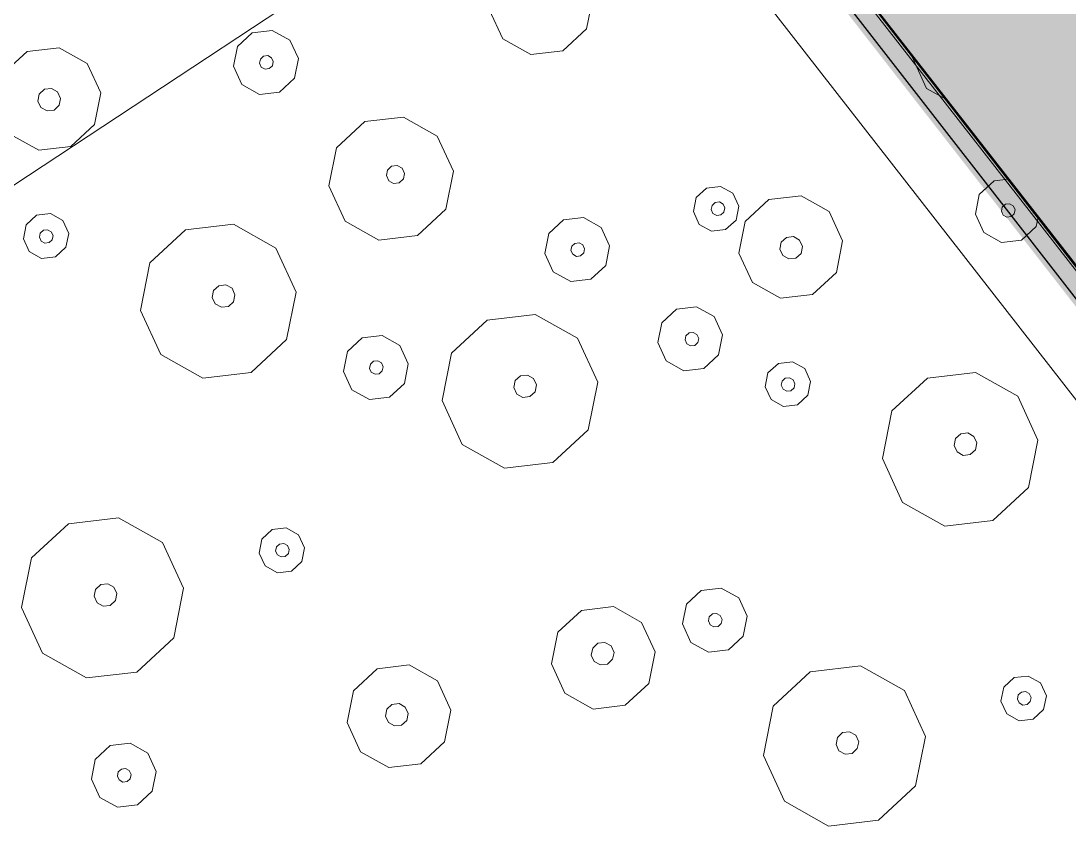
# Model space of a CAD drawing. Header units: metres. Extents: x -2858 to 512, y -1995 to 1252.
# Drawn here: x -934.089 to -931.521, y -878.097 to -876.12 of the extents above; entities that cross this region are included whole.
import ezdxf
from ezdxf.lldxf.tags import DXFTag

# ---------------------------------------------------------------- set-up
doc = ezdxf.new("R2010")
doc.units = ezdxf.units.M
for name, color, linetype in [('Calque commun', 7, 'Continuous'), ('Calque11', 7, 'Continuous'), ('Calque17', 7, 'Continuous')]:
    doc.layers.add(name, color=color, linetype=linetype)
tags = doc.linetypes.add('DASHDOT2', pattern=[0.5, 0.25, -0.125, 0, -0.125]).pattern_tags.tags
tags[10:11] = [DXFTag(74, 4), DXFTag(75, 0), DXFTag(340, '0'), DXFTag(46, 1.0), DXFTag(50, 0.0), DXFTag(44, 0.0), DXFTag(45, 0.0)]
tags[8:9] = [DXFTag(74, 4), DXFTag(75, 0), DXFTag(340, '0'), DXFTag(46, 1.0), DXFTag(50, 0.0), DXFTag(44, 0.0), DXFTag(45, 0.0)]
tags[6:7] = [DXFTag(74, 4), DXFTag(75, 0), DXFTag(340, '0'), DXFTag(46, 1.0), DXFTag(50, 0.0), DXFTag(44, 0.0), DXFTag(45, 0.0)]
tags[4:5] = [DXFTag(74, 4), DXFTag(75, 0), DXFTag(340, '0'), DXFTag(46, 1.0), DXFTag(50, 0.0), DXFTag(44, 0.0), DXFTag(45, 0.0)]
tags = doc.linetypes.add('HIDDENX2', pattern=[0.75, 0.5, -0.25]).pattern_tags.tags
tags[6:7] = [DXFTag(74, 4), DXFTag(75, 0), DXFTag(340, '0'), DXFTag(46, 1.0), DXFTag(50, 0.0), DXFTag(44, 0.0), DXFTag(45, 0.0)]
tags[4:5] = [DXFTag(74, 4), DXFTag(75, 0), DXFTag(340, '0'), DXFTag(46, 1.0), DXFTag(50, 0.0), DXFTag(44, 0.0), DXFTag(45, 0.0)]

# ---------------------------------------------------------------- blocks, each defined once
blk = doc.blocks.new('hatch8')
at = {"layer": 'Calque commun', "color": 6, "linetype": 'Continuous', "lineweight": 9}
mesh = blk.add_polyface(dxfattribs=at)
corners = [(-39.1748, -20.5153), (-32.5653, -22.3507), (-39.1748, -29.7153), (-32.5653, -29.7153), (-25.9653, -22.3507), (-32.5653, -31.5507), (-25.9653, -31.5507), (-25.9653, -29.7153), (-19.3559, -29.7153), (-32.5653, -20.5153), (-25.9653, -20.5153), (-19.3559, -20.5153)]
mesh.append_faces([[corners[k] for k in face] for face in [(0, 1, 2), (7, 4, 8), (8, 4, 11)]], dxfattribs={"vtx0": -1, "vtx1": -1, "color": 6})
mesh.append_faces([[corners[k] for k in face] for face in [(7, 3, 4)]], dxfattribs={"vtx0": -1, "vtx1": -1, "vtx2": -1, "color": 6})
mesh.append_faces([[corners[k] for k in face] for face in [(3, 1, 4)]], dxfattribs={"vtx0": -1, "vtx2": -1, "color": 6})
mesh.append_faces([[corners[k] for k in face] for face in [(5, 3, 6), (9, 1, 0), (10, 11, 4)]], dxfattribs={"vtx1": -1, "color": 6})
mesh.append_faces([[corners[k] for k in face] for face in [(7, 6, 3), (3, 2, 1)]], dxfattribs={"vtx1": -1, "vtx2": -1, "color": 6})
blk = doc.blocks.new('toitvilla911-13')
at = {"layer": 'Calque commun', "color": 0, "linetype": 'ByBlock', "lineweight": -2}
blk.add_blockref('hatch8', (0, 0), dxfattribs=at)
at = {"layer": 'Calque commun', "color": 9, "linetype": 'HIDDENX2', "lineweight": 18}
mesh = blk.add_polyface(dxfattribs=at)
corners = [(-25.0415, -29.7153), (-26.3748, -22.3507), (-26.1748, -29.7153), (-39.1748, -29.7153), (-33.5448, -29.7153), (-32.5748, -22.3507), (-26.1748, -31.5507), (-32.7653, -29.7153), (-19.7748, -20.5153), (-26.3748, -20.5153), (-32.7653, -31.5507), (-39.1748, -20.5153), (-19.7748, -29.7153), (-32.5748, -20.5153)]
mesh.append_faces([[corners[k] for k in face] for face in [(6, 7, 10), (11, 5, 13)]], dxfattribs={"vtx0": -1, "color": 9})
mesh.append_faces([[corners[k] for k in face] for face in [(0, 1, 2), (12, 1, 0)]], dxfattribs={"vtx0": -1, "vtx1": -1, "color": 9})
mesh.append_faces([[corners[k] for k in face] for face in [(2, 1, 7)]], dxfattribs={"vtx0": -1, "vtx1": -1, "vtx2": -1, "color": 9})
mesh.append_faces([[corners[k] for k in face] for face in [(7, 1, 5)]], dxfattribs={"vtx0": -1, "vtx2": -1, "color": 9})
mesh.append_faces([[corners[k] for k in face] for face in [(3, 4, 5), (6, 2, 7), (11, 3, 5), (12, 8, 1), (4, 7, 5)]], dxfattribs={"vtx1": -1, "vtx2": -1, "color": 9})
mesh.append_faces([[corners[k] for k in face] for face in [(8, 9, 1)]], dxfattribs={"vtx2": -1, "color": 9})
blk = doc.blocks.new('geometrebondepartleger')
at = {"layer": 'Calque commun', "color": 10, "linetype": 'DASHDOT2', "lineweight": 18, "flags": 128}
blk.add_lwpolyline([(45.2867, 98.0868), (42.9361, 93.8756), (22.4919, 69.3549), (46.896, 54.8213), (60.0219, 76.4824), (130.1549, 64.2531), (145.3143, 148.376), (109.3485, 154.881), (91.263, 130.1164), (87.3779, 124.8321), (86.3313, 123.2789), (83.8109, 118.8118), (74.9183, 102.5858), (72.6157, 98.3586), (63.0649, 85.9136), (45.1583, 97.9611)], close=True, dxfattribs=at)
at = {"layer": 'Calque11', "color": 7, "linetype": 'Continuous', "lineweight": 9}
blk.add_polyline3d([(125.0277, 35.9078, 79), (133.3383, 81.851, 79), (145.3136, 148.3761, 79)], dxfattribs=at)
at = {"layer": 'Calque17', "color": 1, "linetype": 'Continuous', "lineweight": 9}
for points in [[(125.174, 36.6886, 79), (126.5286, 44.1348, 79), (125.0378, 35.9435, 79), (126.4161, 43.4883, 79), (128.681, 56.0642, 79), (129.9759, 63.1341, 79), (132.1933, 75.6042, 79), (133.3383, 81.851, 79), (135.2222, 92.3412, 79), (136.4776, 99.3268, 79), (138.1727, 108.7115, 79), (140.4846, 121.4626, 79), (141.0933, 124.9318, 79)], [(125.3707, 36.6528, 79), (126.7254, 44.0992, 79), (125.2346, 35.9078, 79), (126.6129, 43.4526, 79), (128.8778, 56.0285, 79), (130.1727, 63.0986, 79), (132.3901, 75.5687, 79), (133.5351, 81.8153, 79), (135.4191, 92.3058, 79), (136.6745, 99.2914, 79), (138.3695, 108.676, 79), (140.6815, 121.4274, 79), (141.2903, 124.8972, 79)]]:
    blk.add_polyline3d(points, dxfattribs=at)
blk = doc.blocks.new('pattern')
at = {"layer": 'Calque commun', "color": 54, "linetype": 'Continuous', "lineweight": 9}
for p, q in [((67.5164, 91.1258), (67.5301, 91.1575)), ((67.5301, 91.1575), (67.5599, 91.1751)), ((67.5599, 91.1751), (67.5944, 91.1718)), ((67.5944, 91.1718), (67.6203, 91.1489)), ((67.5542, 91.1229), (67.5583, 91.1324)), ((67.5583, 91.1324), (67.5672, 91.1377)), ((67.5672, 91.1377), (67.5776, 91.1367)), ((67.5776, 91.1367), (67.5853, 91.1299)), ((67.5853, 91.1299), (67.5876, 91.1197)), ((67.6203, 91.1489), (67.6279, 91.1151)), ((67.5239, 91.092), (67.5164, 91.1258)), ((67.5564, 91.1128), (67.5542, 91.1229)), ((67.5642, 91.1059), (67.5564, 91.1128)), ((67.5745, 91.1049), (67.5642, 91.1059)), ((67.5835, 91.1102), (67.5745, 91.1049)), ((67.5876, 91.1197), (67.5835, 91.1102)), ((67.6279, 91.1151), (67.6141, 91.0834)), ((67.5498, 91.0691), (67.5239, 91.092)), ((67.6141, 91.0834), (67.5843, 91.0658)), ((67.5843, 91.0658), (67.5498, 91.0691)), ((67.8018, 91.0032), (67.9083, 91.066)), ((67.9083, 91.066), (68.0313, 91.0543)), ((68.0313, 91.0543), (68.124, 90.9725)), ((67.7527, 90.8898), (67.8018, 91.0032)), ((68.124, 90.9725), (68.1509, 90.8518)), ((67.9208, 90.8899), (67.9357, 90.8987)), ((67.9357, 90.8987), (67.9529, 90.8971)), ((67.9529, 90.8971), (67.9659, 90.8856)), ((67.7796, 90.7691), (67.7527, 90.8898)), ((67.9139, 90.874), (67.9208, 90.8899)), ((67.9177, 90.8571), (67.9139, 90.874)), ((67.9659, 90.8856), (67.9696, 90.8687)), ((67.9306, 90.8457), (67.9177, 90.8571)), ((67.9479, 90.8441), (67.9306, 90.8457)), ((67.9628, 90.8529), (67.9479, 90.8441)), ((67.9696, 90.8687), (67.9628, 90.8529)), ((68.1509, 90.8518), (68.1017, 90.7384)), ((67.0774, 90.7245), (67.1796, 90.7849)), ((67.1796, 90.7849), (67.2977, 90.7736)), ((67.2977, 90.7736), (67.3866, 90.6951)), ((67.8722, 90.6873), (67.7796, 90.7691)), ((67.0302, 90.6157), (67.0774, 90.7245)), ((68.1017, 90.7384), (67.9953, 90.6756)), ((67.3866, 90.6951), (67.4124, 90.5792)), ((67.9953, 90.6756), (67.8722, 90.6873)), ((67.056, 90.4998), (67.0302, 90.6157)), ((67.1754, 90.6015), (67.1823, 90.6173)), ((67.1823, 90.6173), (67.1972, 90.6261)), ((67.1972, 90.6261), (67.2145, 90.6245)), ((67.2145, 90.6245), (67.2274, 90.613)), ((67.1792, 90.5846), (67.1754, 90.6015)), ((67.2312, 90.5961), (67.2243, 90.5803)), ((67.2274, 90.613), (67.2312, 90.5961)), ((67.1922, 90.5731), (67.1792, 90.5846)), ((67.2094, 90.5715), (67.1922, 90.5731)), ((67.2243, 90.5803), (67.2094, 90.5715)), ((67.4124, 90.5792), (67.3652, 90.4704)), ((67.1449, 90.4213), (67.056, 90.4998)), ((67.8742, 90.4816), (67.9168, 90.5068)), ((67.9168, 90.5068), (67.966, 90.5021)), ((67.966, 90.5021), (68.0031, 90.4693)), ((67.3652, 90.4704), (67.263, 90.41)), ((67.8546, 90.4362), (67.8742, 90.4816)), ((68.0031, 90.4693), (68.0139, 90.4211)), ((67.8653, 90.388), (67.8546, 90.4362)), ((67.9168, 90.4311), (67.9209, 90.4407)), ((67.9209, 90.4407), (67.9298, 90.4459)), ((67.9298, 90.4459), (67.9402, 90.4449)), ((67.9402, 90.4449), (67.948, 90.4381)), ((67.948, 90.4381), (67.9502, 90.4279)), ((67.263, 90.41), (67.1449, 90.4213)), ((67.919, 90.421), (67.9168, 90.4311)), ((67.9268, 90.4141), (67.919, 90.421)), ((67.9371, 90.4131), (67.9268, 90.4141)), ((67.9461, 90.4184), (67.9371, 90.4131)), ((67.9502, 90.4279), (67.9461, 90.4184)), ((68.0139, 90.4211), (67.9942, 90.3757)), ((68.0893, 90.3713), (68.1574, 90.4115)), ((68.1574, 90.4115), (68.2362, 90.404)), ((67.9024, 90.3553), (67.8653, 90.388)), ((68.2362, 90.404), (68.2955, 90.3516)), ((66.6704, 90.3605), (66.6903, 90.3723)), ((66.6903, 90.3723), (66.7395, 90.3676)), ((66.7395, 90.3676), (66.7766, 90.3349)), ((67.9942, 90.3757), (67.9516, 90.3506)), ((68.0578, 90.2987), (68.0893, 90.3713)), ((66.7766, 90.3349), (66.7873, 90.2866)), ((67.9516, 90.3506), (67.9024, 90.3553)), ((68.2955, 90.3516), (68.3127, 90.2744)), ((66.6902, 90.2967), (66.6944, 90.3062)), ((66.6944, 90.3062), (66.7033, 90.3115)), ((66.7033, 90.3115), (66.7136, 90.3105)), ((66.7136, 90.3105), (66.7214, 90.3036)), ((68.1577, 90.2972), (68.1726, 90.306)), ((68.1726, 90.306), (68.1898, 90.3043)), ((66.6925, 90.2865), (66.6902, 90.2967)), ((66.7003, 90.2797), (66.6925, 90.2865)), ((66.7106, 90.2787), (66.7003, 90.2797)), ((66.7196, 90.284), (66.7106, 90.2787)), ((66.7237, 90.2935), (66.7196, 90.284)), ((66.7214, 90.3036), (66.7237, 90.2935)), ((66.7873, 90.2866), (66.7677, 90.2413)), ((68.075, 90.2215), (68.0578, 90.2987)), ((68.1508, 90.2813), (68.1577, 90.2972)), ((68.1546, 90.2644), (68.1508, 90.2813)), ((68.1898, 90.3043), (68.2028, 90.2929)), ((68.2028, 90.2929), (68.2066, 90.276)), ((68.1675, 90.253), (68.1546, 90.2644)), ((68.1997, 90.2601), (68.1848, 90.2513)), ((68.2066, 90.276), (68.1997, 90.2601)), ((68.3127, 90.2744), (68.2812, 90.2018)), ((66.6759, 90.2208), (66.6494, 90.2442)), ((66.7677, 90.2413), (66.7251, 90.2161)), ((67.342, 90.2136), (67.3718, 90.2312)), ((67.3718, 90.2312), (67.4063, 90.2279)), ((68.1848, 90.2513), (68.1675, 90.253)), ((66.7251, 90.2161), (66.6759, 90.2208)), ((67.3283, 90.1818), (67.342, 90.2136)), ((67.4063, 90.2279), (67.4322, 90.205)), ((67.4322, 90.205), (67.4398, 90.1712)), ((68.1343, 90.1691), (68.075, 90.2215)), ((67.3358, 90.1481), (67.3283, 90.1818)), ((67.3677, 90.1791), (67.3718, 90.1886)), ((67.37, 90.169), (67.3677, 90.1791)), ((67.3718, 90.1886), (67.3808, 90.1939)), ((67.3808, 90.1939), (67.3911, 90.1929)), ((67.3911, 90.1929), (67.3989, 90.186)), ((67.3989, 90.186), (67.4012, 90.1759)), ((68.2812, 90.2018), (68.2131, 90.1616)), ((67.3777, 90.1621), (67.37, 90.169)), ((67.3881, 90.1611), (67.3777, 90.1621)), ((67.397, 90.1664), (67.3881, 90.1611)), ((67.4012, 90.1759), (67.397, 90.1664)), ((67.4398, 90.1712), (67.426, 90.1395)), ((68.2131, 90.1616), (68.1343, 90.1691)), ((67.3617, 90.1252), (67.3358, 90.1481)), ((67.426, 90.1395), (67.3962, 90.1219)), ((68.5299, 90.0937), (68.598, 90.1339)), ((68.598, 90.1339), (68.6767, 90.1264)), ((68.6767, 90.1264), (68.736, 90.074)), ((67.3962, 90.1219), (67.3617, 90.1252)), ((67.0333, 90.0425), (67.1014, 90.0828)), ((67.1014, 90.0828), (67.1802, 90.0753)), ((67.1802, 90.0753), (67.2395, 90.0229)), ((68.4984, 90.0211), (68.5299, 90.0937)), ((68.736, 90.074), (68.7533, 89.9968)), ((67.0018, 89.97), (67.0333, 90.0425)), ((67.2395, 90.0229), (67.2567, 89.9457)), ((68.6057, 90.0211), (68.6206, 90.0299)), ((68.6206, 90.0299), (68.6378, 90.0283)), ((68.6378, 90.0283), (68.6508, 90.0168)), ((66.6056, 90.0011), (66.6177, 89.9466)), ((67.401, 89.9769), (67.4436, 90.002)), ((67.4436, 90.002), (67.4928, 89.9974)), ((67.4928, 89.9974), (67.5299, 89.9646)), ((68.5156, 89.9439), (68.4984, 90.0211)), ((68.5988, 90.0053), (68.6057, 90.0211)), ((68.6026, 89.9884), (68.5988, 90.0053)), ((68.6546, 89.9999), (68.6477, 89.9841)), ((68.6508, 90.0168), (68.6546, 89.9999)), ((67.1021, 89.9623), (67.1089, 89.9782)), ((67.1089, 89.9782), (67.1238, 89.987)), ((67.1238, 89.987), (67.1411, 89.9853)), ((67.1411, 89.9853), (67.1541, 89.9739)), ((67.1541, 89.9739), (67.1578, 89.957)), ((67.3814, 89.9315), (67.401, 89.9769)), ((68.6156, 89.9769), (68.6026, 89.9884)), ((68.6328, 89.9753), (68.6156, 89.9769)), ((68.6477, 89.9841), (68.6328, 89.9753)), ((68.7533, 89.9968), (68.7218, 89.9242)), ((66.6177, 89.9466), (66.5801, 89.8599)), ((67.019, 89.8928), (67.0018, 89.97)), ((67.1058, 89.9454), (67.1021, 89.9623)), ((67.1578, 89.957), (67.1509, 89.9411)), ((67.2567, 89.9457), (67.2252, 89.8731)), ((67.5299, 89.9646), (67.5406, 89.9164)), ((67.1188, 89.9339), (67.1058, 89.9454)), ((67.136, 89.9323), (67.1188, 89.9339)), ((67.1509, 89.9411), (67.136, 89.9323)), ((67.3921, 89.8833), (67.3814, 89.9315)), ((67.4423, 89.9294), (67.4464, 89.9389)), ((67.4445, 89.9192), (67.4423, 89.9294)), ((67.4464, 89.9389), (67.4553, 89.9442)), ((67.4553, 89.9442), (67.4657, 89.9432)), ((67.4657, 89.9432), (67.4734, 89.9363)), ((67.4757, 89.9262), (67.4716, 89.9166)), ((67.4734, 89.9363), (67.4757, 89.9262)), ((68.5749, 89.8915), (68.5156, 89.9439)), ((68.7218, 89.9242), (68.6537, 89.884)), ((67.4523, 89.9123), (67.4445, 89.9192)), ((67.4626, 89.9114), (67.4523, 89.9123)), ((67.4716, 89.9166), (67.4626, 89.9114)), ((67.5406, 89.9164), (67.521, 89.871)), ((67.0783, 89.8404), (67.019, 89.8928)), ((67.2252, 89.8731), (67.1571, 89.8329)), ((67.4292, 89.8506), (67.3921, 89.8833)), ((67.521, 89.871), (67.4784, 89.8459)), ((67.6914, 89.8261), (67.7936, 89.8864)), ((67.7936, 89.8864), (67.9117, 89.8752)), ((67.9117, 89.8752), (68.0007, 89.7967)), ((68.6537, 89.884), (68.5749, 89.8915)), ((67.4784, 89.8459), (67.4292, 89.8506)), ((67.1571, 89.8329), (67.0783, 89.8404)), ((67.6442, 89.7172), (67.6914, 89.8261)), ((67.1259, 89.7643), (67.1396, 89.7961)), ((67.1396, 89.7961), (67.1694, 89.8137)), ((67.1694, 89.8137), (67.2039, 89.8104)), ((67.2039, 89.8104), (67.2298, 89.7875)), ((68.0007, 89.7967), (68.0265, 89.6808)), ((67.1615, 89.7639), (67.1656, 89.7735)), ((67.1656, 89.7735), (67.1746, 89.7787)), ((67.1746, 89.7787), (67.1849, 89.7778)), ((67.1849, 89.7778), (67.1927, 89.7709)), ((67.1927, 89.7709), (67.195, 89.7608)), ((67.2298, 89.7875), (67.2374, 89.7537)), ((67.1334, 89.7305), (67.1259, 89.7643)), ((67.1638, 89.7538), (67.1615, 89.7639)), ((67.1715, 89.7469), (67.1638, 89.7538)), ((67.1819, 89.746), (67.1715, 89.7469)), ((67.1908, 89.7512), (67.1819, 89.746)), ((67.195, 89.7608), (67.1908, 89.7512)), ((67.2374, 89.7537), (67.2236, 89.7219)), ((67.1593, 89.7076), (67.1334, 89.7305)), ((67.2236, 89.7219), (67.1938, 89.7043)), ((67.67, 89.6014), (67.6442, 89.7172)), ((67.7895, 89.703), (67.7964, 89.7189)), ((67.7964, 89.7189), (67.8113, 89.7277)), ((67.8113, 89.7277), (67.8285, 89.7261)), ((67.8285, 89.7261), (67.8415, 89.7146)), ((67.8415, 89.7146), (67.8452, 89.6977)), ((67.1938, 89.7043), (67.1593, 89.7076)), ((67.7933, 89.6861), (67.7895, 89.703)), ((67.8452, 89.6977), (67.8384, 89.6819)), ((67.8062, 89.6747), (67.7933, 89.6861)), ((67.8234, 89.673), (67.8062, 89.6747)), ((67.8384, 89.6819), (67.8234, 89.673)), ((68.0265, 89.6808), (67.9793, 89.572)), ((69.1234, 89.656), (69.166, 89.6811)), ((69.166, 89.6811), (69.2152, 89.6765)), ((69.2152, 89.6765), (69.2522, 89.6437)), ((67.423, 89.6251), (67.4655, 89.6502)), ((67.4655, 89.6502), (67.5147, 89.6455)), ((67.5147, 89.6455), (67.5518, 89.6128)), ((69.1037, 89.6106), (69.1234, 89.656)), ((69.2522, 89.6437), (69.263, 89.5955)), ((67.4033, 89.5797), (67.423, 89.6251)), ((67.5518, 89.6128), (67.5626, 89.5645)), ((69.1659, 89.6055), (69.17, 89.615)), ((69.17, 89.615), (69.179, 89.6203)), ((69.179, 89.6203), (69.1893, 89.6193)), ((69.1893, 89.6193), (69.1971, 89.6125)), ((69.1971, 89.6125), (69.1994, 89.6023)), ((67.4696, 89.5841), (67.4786, 89.5894)), ((67.4786, 89.5894), (67.4889, 89.5884)), ((67.4889, 89.5884), (67.4967, 89.5815)), ((67.759, 89.5229), (67.67, 89.6014)), ((69.1145, 89.5624), (69.1037, 89.6106)), ((69.1682, 89.5954), (69.1659, 89.6055)), ((69.1759, 89.5885), (69.1682, 89.5954)), ((69.1863, 89.5875), (69.1759, 89.5885)), ((69.1952, 89.5928), (69.1863, 89.5875)), ((69.1994, 89.6023), (69.1952, 89.5928)), ((69.263, 89.5955), (69.2433, 89.5501)), ((67.414, 89.5314), (67.4033, 89.5797)), ((67.4655, 89.5746), (67.4696, 89.5841)), ((67.4677, 89.5644), (67.4655, 89.5746)), ((67.4755, 89.5576), (67.4677, 89.5644)), ((67.4948, 89.5619), (67.4859, 89.5566)), ((67.4989, 89.5714), (67.4948, 89.5619)), ((67.4967, 89.5815), (67.4989, 89.5714)), ((67.5626, 89.5645), (67.5429, 89.5192)), ((67.9793, 89.572), (67.8771, 89.5116)), ((68.4589, 89.5294), (68.4726, 89.5612)), ((68.4726, 89.5612), (68.5024, 89.5788)), ((68.5024, 89.5788), (68.5369, 89.5755)), ((68.5369, 89.5755), (68.5628, 89.5526)), ((69.1515, 89.5297), (69.1145, 89.5624)), ((67.4859, 89.5566), (67.4755, 89.5576)), ((68.4967, 89.5266), (68.5008, 89.5361)), ((68.5008, 89.5361), (68.5097, 89.5414)), ((68.5097, 89.5414), (68.5201, 89.5404)), ((68.5201, 89.5404), (68.5278, 89.5335)), ((68.5628, 89.5526), (68.5704, 89.5188)), ((69.2433, 89.5501), (69.2008, 89.525)), ((67.4511, 89.4987), (67.414, 89.5314)), ((67.5429, 89.5192), (67.5003, 89.494)), ((67.8771, 89.5116), (67.759, 89.5229)), ((68.4664, 89.4956), (68.4589, 89.5294)), ((68.4989, 89.5164), (68.4967, 89.5266)), ((68.5067, 89.5096), (68.4989, 89.5164)), ((68.517, 89.5086), (68.5067, 89.5096)), ((68.526, 89.5138), (68.517, 89.5086)), ((68.5301, 89.5234), (68.526, 89.5138)), ((68.5278, 89.5335), (68.5301, 89.5234)), ((68.5704, 89.5188), (68.5566, 89.487)), ((69.2008, 89.525), (69.1515, 89.5297)), ((67.5003, 89.494), (67.4511, 89.4987)), ((68.4923, 89.4727), (68.4664, 89.4956)), ((68.5566, 89.487), (68.5268, 89.4694)), ((67.9673, 89.4501), (68.0098, 89.4752)), ((68.0098, 89.4752), (68.0591, 89.4705)), ((68.0591, 89.4705), (68.0961, 89.4378)), ((68.5268, 89.4694), (68.4923, 89.4727)), ((68.7443, 89.4068), (68.8508, 89.4697)), ((68.8508, 89.4697), (68.9738, 89.4579)), ((68.9738, 89.4579), (69.0665, 89.3761)), ((67.9476, 89.4047), (67.9673, 89.4501)), ((68.0961, 89.4378), (68.1069, 89.3896)), ((68.0098, 89.3996), (68.0139, 89.4091)), ((68.0139, 89.4091), (68.0229, 89.4144)), ((68.0229, 89.4144), (68.0332, 89.4134)), ((68.0332, 89.4134), (68.041, 89.4066)), ((68.041, 89.4066), (68.0432, 89.3964)), ((68.6952, 89.2934), (68.7443, 89.4068)), ((67.9583, 89.3565), (67.9476, 89.4047)), ((68.012, 89.3895), (68.0098, 89.3996)), ((68.0198, 89.3826), (68.012, 89.3895)), ((68.0302, 89.3816), (68.0198, 89.3826)), ((68.0391, 89.3869), (68.0302, 89.3816)), ((68.0432, 89.3964), (68.0391, 89.3869)), ((68.1069, 89.3896), (68.0872, 89.3442)), ((67.9954, 89.3238), (67.9583, 89.3565)), ((69.0665, 89.3761), (69.0934, 89.2555)), ((68.0872, 89.3442), (68.0446, 89.3191)), ((68.0446, 89.3191), (67.9954, 89.3238)), ((68.7221, 89.1728), (68.6952, 89.2934)), ((68.8564, 89.2777), (68.8633, 89.2936)), ((68.8633, 89.2936), (68.8782, 89.3024)), ((68.8782, 89.3024), (68.8954, 89.3007)), ((68.8954, 89.3007), (68.9084, 89.2893)), ((68.9084, 89.2893), (68.9121, 89.2724)), ((67.5423, 89.2181), (67.6241, 89.2664)), ((67.6241, 89.2664), (67.7186, 89.2574)), ((67.7186, 89.2574), (67.7897, 89.1945)), ((68.8602, 89.2608), (68.8564, 89.2777)), ((68.8731, 89.2493), (68.8602, 89.2608)), ((68.9053, 89.2565), (68.8904, 89.2477)), ((68.9121, 89.2724), (68.9053, 89.2565)), ((69.0934, 89.2555), (69.0442, 89.1421)), ((66.9967, 89.1885), (67.0648, 89.2287)), ((67.0648, 89.2287), (67.1436, 89.2212)), ((68.8904, 89.2477), (68.8731, 89.2493)), ((67.1436, 89.2212), (67.2029, 89.1688)), ((67.5046, 89.131), (67.5423, 89.2181)), ((67.7897, 89.1945), (67.8104, 89.1019)), ((68.0199, 89.1282), (68.122, 89.1885)), ((68.122, 89.1885), (68.2402, 89.1772)), ((68.2402, 89.1772), (68.3291, 89.0987)), ((67.2029, 89.1688), (67.2201, 89.0916)), ((68.8147, 89.091), (68.7221, 89.1728)), ((67.5252, 89.0384), (67.5046, 89.131)), ((67.6208, 89.1196), (67.6263, 89.1323)), ((67.6263, 89.1323), (67.6382, 89.1394)), ((67.6382, 89.1394), (67.652, 89.1381)), ((67.652, 89.1381), (67.6624, 89.1289)), ((67.6624, 89.1289), (67.6654, 89.1154)), ((67.9727, 89.0193), (68.0199, 89.1282)), ((69.0442, 89.1421), (68.9378, 89.0792)), ((67.6238, 89.1061), (67.6208, 89.1196)), ((67.6342, 89.097), (67.6238, 89.1061)), ((67.6599, 89.1027), (67.648, 89.0957)), ((67.6654, 89.1154), (67.6599, 89.1027)), ((67.8104, 89.1019), (67.7726, 89.0148)), ((68.3291, 89.0987), (68.3549, 88.9829)), ((67.2201, 89.0916), (67.1886, 89.0191)), ((67.648, 89.0957), (67.6342, 89.097)), ((68.9378, 89.0792), (68.8147, 89.091)), ((67.5964, 88.9755), (67.5252, 89.0384)), ((68.1179, 89.0051), (68.1248, 89.021)), ((68.1248, 89.021), (68.1397, 89.0298)), ((68.1397, 89.0298), (68.157, 89.0281)), ((68.157, 89.0281), (68.1699, 89.0167)), ((67.7726, 89.0148), (67.6909, 88.9665)), ((67.9985, 88.9035), (67.9727, 89.0193)), ((68.1217, 88.9882), (68.1179, 89.0051)), ((68.1737, 88.9998), (68.1668, 88.9839)), ((68.1699, 89.0167), (68.1737, 88.9998)), ((67.6909, 88.9665), (67.5964, 88.9755)), ((68.1347, 88.9768), (68.1217, 88.9882)), ((68.1519, 88.9751), (68.1347, 88.9768)), ((68.1668, 88.9839), (68.1519, 88.9751)), ((68.3549, 88.9829), (68.3077, 88.874)), ((68.0874, 88.8249), (67.9985, 88.9035)), ((68.3077, 88.874), (68.2055, 88.8137)), ((68.2055, 88.8137), (68.0874, 88.8249)), ((67.5902, 88.7508), (67.6328, 88.7759)), ((67.6328, 88.7759), (67.682, 88.7713)), ((67.682, 88.7713), (67.7191, 88.7385)), ((67.5705, 88.7054), (67.5902, 88.7508)), ((67.7191, 88.7385), (67.7298, 88.6903)), ((67.6369, 88.7098), (67.6458, 88.7151)), ((67.6458, 88.7151), (67.6561, 88.7141)), ((67.6561, 88.7141), (67.6639, 88.7073)), ((67.5813, 88.6572), (67.5705, 88.7054)), ((67.6327, 88.7003), (67.6369, 88.7098)), ((67.635, 88.6902), (67.6327, 88.7003)), ((67.6428, 88.6833), (67.635, 88.6902)), ((67.6621, 88.6876), (67.6531, 88.6823)), ((67.6662, 88.6971), (67.6621, 88.6876)), ((67.6639, 88.7073), (67.6662, 88.6971)), ((67.7298, 88.6903), (67.7102, 88.6449)), ((67.6531, 88.6823), (67.6428, 88.6833)), ((67.6184, 88.6245), (67.5813, 88.6572)), ((67.7102, 88.6449), (67.6676, 88.6198)), ((67.6676, 88.6198), (67.6184, 88.6245)), ((68.2708, 88.5855), (68.2845, 88.6172)), ((68.2845, 88.6172), (68.3143, 88.6348)), ((68.3143, 88.6348), (68.3488, 88.6315)), ((68.3488, 88.6315), (68.3747, 88.6086)), ((68.2783, 88.5517), (68.2708, 88.5855)), ((68.3102, 88.5827), (68.3143, 88.5923)), ((68.3143, 88.5923), (68.3233, 88.5975)), ((68.3233, 88.5975), (68.3336, 88.5965)), ((68.3336, 88.5965), (68.3414, 88.5897)), ((68.3414, 88.5897), (68.3437, 88.5795)), ((68.3747, 88.6086), (68.3823, 88.5749)), ((68.3125, 88.5726), (68.3102, 88.5827)), ((68.3202, 88.5657), (68.3125, 88.5726)), ((68.3306, 88.5647), (68.3202, 88.5657)), ((68.3395, 88.57), (68.3306, 88.5647)), ((68.3437, 88.5795), (68.3395, 88.57)), ((68.3823, 88.5749), (68.3685, 88.5431)), ((68.3042, 88.5288), (68.2783, 88.5517)), ((68.3685, 88.5431), (68.3387, 88.5255)), ((68.3387, 88.5255), (68.3042, 88.5288)), ((67.9758, 88.4462), (68.0439, 88.4864)), ((68.0439, 88.4864), (68.1227, 88.4789)), ((68.1227, 88.4789), (68.182, 88.4265)), ((67.9443, 88.3736), (67.9758, 88.4462)), ((68.182, 88.4265), (68.1992, 88.3493)), ((68.0446, 88.3659), (68.0514, 88.3818)), ((68.0514, 88.3818), (68.0663, 88.3906)), ((68.0663, 88.3906), (68.0836, 88.389)), ((68.0836, 88.389), (68.0965, 88.3775)), ((67.9615, 88.2964), (67.9443, 88.3736)), ((68.0483, 88.349), (68.0446, 88.3659)), ((68.1003, 88.3606), (68.0934, 88.3447)), ((68.0965, 88.3775), (68.1003, 88.3606)), ((68.0613, 88.3376), (68.0483, 88.349)), ((68.0785, 88.3359), (68.0613, 88.3376)), ((68.0934, 88.3447), (68.0785, 88.3359)), ((68.0208, 88.244), (67.9615, 88.2964)), ((68.0996, 88.2365), (68.0208, 88.244))]:
    blk.add_line(p, q, dxfattribs=at)
at = {"layer": 'Calque commun', "color": 7, "linetype": 'Continuous', "lineweight": 9}
mesh = blk.add_polyface(dxfattribs=at)
corners = [(70.8497, 113.5412), (53.8349, 19.1692), (74.7282, 106.3237), (76.0435, 113.5984), (74.769, 106.1763), (58.8077, 18.2701), (114.1703, 105.207), (114.1703, 98.5387)]
mesh.append_faces([[corners[k] for k in face] for face in [(3, 4, 6)]], dxfattribs={"vtx0": -1, "vtx1": -1, "color": 7})
mesh.append_faces([[corners[k] for k in face] for face in [(3, 2, 4)]], dxfattribs={"vtx0": -1, "vtx2": -1, "color": 7})
mesh.append_faces([[corners[k] for k in face] for face in [(5, 2, 1)]], dxfattribs={"vtx1": -1, "color": 7})
mesh.append_faces([[corners[k] for k in face] for face in [(0, 1, 2), (3, 0, 2)]], dxfattribs={"vtx1": -1, "vtx2": -1, "color": 7})
mesh.append_faces([[corners[k] for k in face] for face in [(4, 7, 6)]], dxfattribs={"vtx2": -1, "color": 7})

msp = doc.modelspace()

# ---------------------------------------------------------------- hatches: boundary and pattern name
at = {"layer": 'Calque commun', "linetype": 'Continuous', "lineweight": 9}
msp.add_hatch(color=61, dxfattribs=at).paths.add_polyline_path([(-918.2079, -893.8825), (-916.5629, -892.6296), (-917.5223, -891.3631), (-916.1075, -890.1747), (-921.7717, -882.6417), (-916.3827, -878.5909), (-915.2537, -880.1049), (-910.1333, -876.1781), (-913.9288, -871.1459), (-925.3159, -879.9973), (-925.4332, -879.8671), (-921.9658, -877.1299), (-923.7684, -874.7759), (-926.612, -876.9811), (-932.4056, -869.5053), (-927.375, -865.5524), (-931.3441, -860.2801), (-939.5198, -866.5326)])

# ---------------------------------------------------------------- linework, layer by layer
at = {"layer": 'Calque commun', "color": 160, "linetype": 'ByBlock', "lineweight": -2}
msp.add_line((-939.5958, -866.4144), (-927.8152, -881.534), dxfattribs=at)
at = {"layer": 'Calque commun', "color": 7, "linetype": 'Continuous', "lineweight": 9}
msp.add_line((-931.9045, -875.0707), (-934.5071, -876.786), dxfattribs=at)

# ---------------------------------------------------------------- block references
at = {"layer": 'Calque commun', "color": 0, "linetype": 'ByBlock', "lineweight": -2}
for name, p, rotation in [('geometrebondepartleger', (-916.0371, -706.7784), 228.1617603435354), ('pattern', (-954.4467, -766.6559), 228.1617603435354), ('toitvilla911-13', (-929.7745, -905.192), 217.7683001003761)]:
    msp.add_blockref(name, p, dxfattribs=dict(at, rotation=rotation))

doc.saveas('drawing.dxf')
